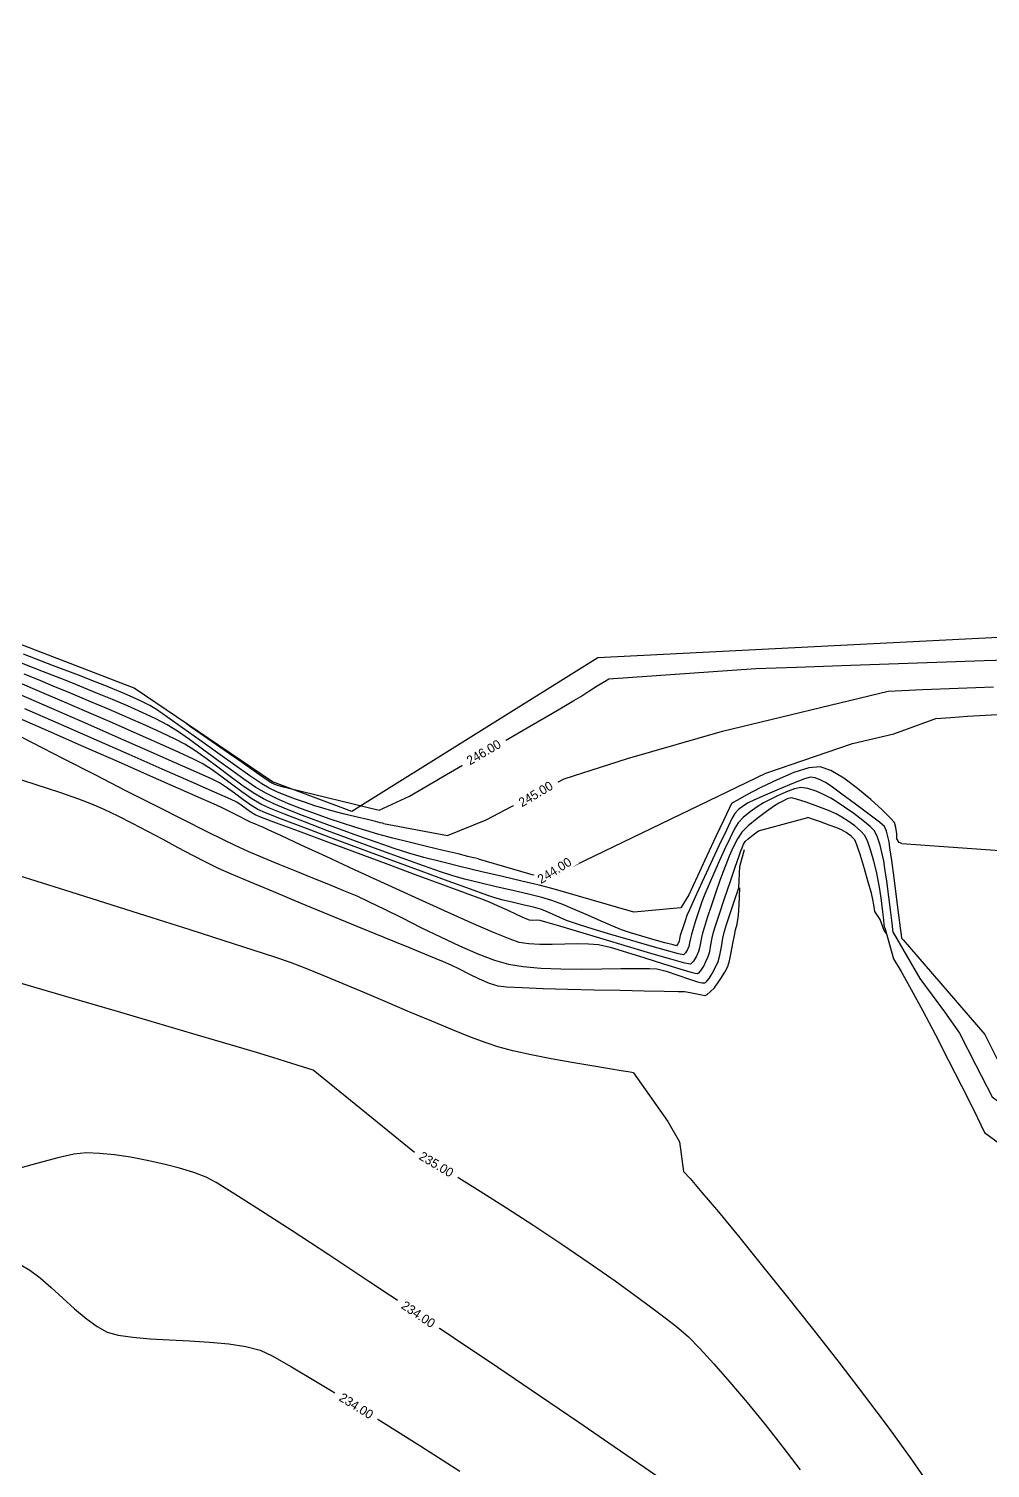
# Model space of a CAD drawing. Header units: metres. Extents: x 708931 to 723899, y 5405153 to 5413472.
# Drawn here: x 710227.5 to 710281.3, y 5412144.8 to 5412225.5 of the extents above; entities that cross this region are included whole.
import ezdxf

# ---------------------------------------------------------------- set-up
doc = ezdxf.new("R2010")
doc.units = ezdxf.units.M
doc.header["$LTSCALE"] = 12.7
doc.header["$MEASUREMENT"] = 0
for name, color, linetype in [('C-TOPO-MAJR', 4, 'Continuous'), ('C-TOPO-MINR', 4, 'Continuous'), ('CONT-MJR1', 252, 'Continuous'), ('CONT-MNR1', 251, 'Continuous'), ('contornos2', 7, 'Continuous')]:
    doc.layers.add(name, color=color, linetype=linetype)

msp = doc.modelspace()

# ---------------------------------------------------------------- linework, layer by layer
at = {"layer": 'CONT-MJR1', "elevation": 245, "flags": 128}
msp.add_lwpolyline([(710247.332, 5412180.947), (710250.904, 5412180.277), (710253.069, 5412181.148), (710257.45, 5412183.457), (710260.991, 5412184.591), (710266.313, 5412186.125), (710275.573, 5412188.366), (710277.498, 5412188.449), (710279.496, 5412188.529), (710281.481, 5412188.601)], dxfattribs=at)
at = {"layer": 'CONT-MJR1', "linetype": 'Continuous', "lineweight": -3, "elevation": 235}
msp.add_lwpolyline([(710249.065, 5412162.522), (710249.252, 5412162.432), (710250.219, 5412161.895), (710251.4, 5412161.193), (710252.749, 5412160.358), (710254.216, 5412159.423), (710255.752, 5412158.42), (710257.31, 5412157.38), (710258.841, 5412156.337), (710260.297, 5412155.321), (710261.628, 5412154.366), (710262.788, 5412153.504), (710263.727, 5412152.765), (710264.397, 5412152.184), (710265.043, 5412151.535), (710265.83, 5412150.679), (710266.724, 5412149.659), (710267.689, 5412148.515), (710268.688, 5412147.288), (710269.687, 5412146.019), (710270.65, 5412144.749)], dxfattribs=at)
at = {"layer": 'CONT-MNR1', "flags": 128}
for points, elevation in [([(710247.332, 5412180.947), (710247.281, 5412180.96), (710247.149, 5412180.992), (710246.884, 5412181.055), (710246.432, 5412181.162), (710245.772, 5412181.32), (710245.08, 5412181.49), (710244.442, 5412181.655), (710243.938, 5412181.798), (710243.484, 5412181.942), (710242.962, 5412182.114), (710242.409, 5412182.307), (710241.861, 5412182.511), (710241.355, 5412182.718), (710240.927, 5412182.92), (710240.521, 5412183.171), (710239.854, 5412183.624), (710239.003, 5412184.219), (710238.042, 5412184.9), (710237.048, 5412185.609), (710236.096, 5412186.288), (710235.261, 5412186.878), (710234.62, 5412187.323), (710234.247, 5412187.563), (710233.805, 5412187.789), (710233.278, 5412188.028), (710232.72, 5412188.265), (710232.184, 5412188.485), (710231.721, 5412188.673), (710231.24, 5412188.862), (710230.245, 5412189.247), (710228.854, 5412189.782), (710227.184, 5412190.424)], 245), ([(710259.945, 5412189.057), (710268.169, 5412189.622), (710270.453, 5412189.706), (710272.964, 5412189.796), (710275.613, 5412189.89), (710278.307, 5412189.983), (710280.957, 5412190.072), (710283.471, 5412190.154)], 246), ([(710242.038, 5412182.925), (710242.038, 5412182.925), (710242.038, 5412182.925), (710247.086, 5412181.698), (710248.791, 5412182.485), (710250.629, 5412183.553), (710252.43, 5412184.6), (710254.113, 5412185.578), (710255.594, 5412186.439), (710256.789, 5412187.134), (710257.616, 5412187.616), (710257.99, 5412187.836), (710258.371, 5412188.069), (710258.831, 5412188.356), (710259.296, 5412188.648), (710259.692, 5412188.898), (710259.945, 5412189.057)], 246), ([(710236.294, 5412186.549), (710236.356, 5412186.505), (710236.528, 5412186.385), (710236.885, 5412186.136), (710237.503, 5412185.705), (710238.412, 5412185.07), (710239.353, 5412184.414), (710240.197, 5412183.827), (710240.817, 5412183.398), (710241.084, 5412183.219), (710241.224, 5412183.158), (710241.388, 5412183.099), (710241.533, 5412183.052), (710241.703, 5412183.006), (710241.904, 5412182.957), (710242.038, 5412182.925)], 246), ([(710252.625, 5412178.97), (710256.468, 5412177.838), (710268.731, 5412183.76), (710273.582, 5412185.426), (710275.893, 5412185.966), (710275.893, 5412185.966), (710275.893, 5412185.966), (710278.249, 5412186.824), (710279.082, 5412186.888), (710280.025, 5412186.956), (710281.033, 5412187.021), (710282.063, 5412187.075)], 244), ([(710276.347, 5412179.831), (710276.347, 5412179.831), (710276.206, 5412179.88), (710276.074, 5412180.083), (710276.058, 5412180.367), (710276.015, 5412180.731), (710275.929, 5412181.005), (710275.714, 5412181.251), (710275.249, 5412181.709), (710274.608, 5412182.293), (710273.866, 5412182.913), (710273.097, 5412183.483), (710272.377, 5412183.916), (710271.779, 5412184.123), (710271.134, 5412184.061), (710270.292, 5412183.794), (710269.361, 5412183.4), (710268.448, 5412182.958), (710267.662, 5412182.546), (710267.109, 5412182.24), (710266.897, 5412182.118), (710266.845, 5412182.08), (710266.795, 5412182.038), (710266.679, 5412181.793), (710266.376, 5412181.145), (710265.943, 5412180.216), (710265.434, 5412179.126), (710264.907, 5412177.996), (710264.418, 5412176.947), (710263.981, 5412176.223), (710263.981, 5412176.223)], 243), ([(710276.347, 5412179.831), (710307.968, 5412177.566)], 243)]:
    msp.add_lwpolyline(points, dxfattribs=dict(at, elevation=elevation))
at = {"layer": 'CONT-MNR1', "linetype": 'Continuous', "lineweight": -3}
for points, elevation in [([(710275.461, 5412174.769), (710275.435, 5412174.858), (710275.355, 5412174.958), (710275.128, 5412175.563), (710274.833, 5412176.008), (710274.784, 5412176.382), (710274.731, 5412176.691), (710274.641, 5412177.039), (710274.467, 5412177.66), (710274.248, 5412178.413), (710274.024, 5412179.155), (710273.833, 5412179.744), (710273.716, 5412180.037), (710273.508, 5412180.243), (710273.224, 5412180.445), (710272.962, 5412180.6), (710272.707, 5412180.706), (710272.278, 5412180.862), (710271.79, 5412181.031), (710271.354, 5412181.18), (710271.083, 5412181.273)], 239), ([(710265.84, 5412171.721), (710265.858, 5412171.749), (710265.911, 5412171.828), (710266.023, 5412171.991), (710266.207, 5412172.262), (710266.439, 5412172.628), (710266.604, 5412172.944), (710266.695, 5412173.258), (710266.792, 5412173.716), (710266.888, 5412174.221), (710266.973, 5412174.676), (710267.04, 5412174.985), (710267.137, 5412175.3), (710267.21, 5412175.82), (710267.232, 5412176.387), (710267.272, 5412177.338)], 237), ([(710275.386, 5412175.109), (710275.386, 5412175.109), (710275.386, 5412175.109), (710275.885, 5412173.365), (710276.313, 5412172.647), (710276.868, 5412171.652), (710277.517, 5412170.447), (710278.225, 5412169.1), (710278.959, 5412167.678), (710279.686, 5412166.249), (710280.372, 5412164.88), (710280.983, 5412163.639), (710283.207, 5412161.992), (710284.766, 5412161.992), (710286.467, 5412161.85), (710287.8, 5412162.279), (710289.041, 5412162.704), (710290.749, 5412163.494), (710291.126, 5412163.727), (710291.521, 5412163.788)], 240), ([(710275.867, 5412174.836), (710275.867, 5412174.836), (710275.867, 5412174.836), (710275.867, 5412174.836), (710275.867, 5412174.836), (710277.356, 5412172.261), (710278.728, 5412170.398), (710279.583, 5412169.198), (710280.498, 5412167.418), (710281.406, 5412165.635), (710283.089, 5412164.392), (710285.663, 5412163.534), (710285.663, 5412163.534), (710286.722, 5412163.299), (710287.694, 5412163.475), (710288.569, 5412163.601), (710289.825, 5412164.158)], 241), ([(710276.414, 5412174.43), (710280.996, 5412169.124), (710281.771, 5412167.562), (710283.267, 5412166.764), (710285.704, 5412165.335), (710288.13, 5412164.69), (710292.05, 5412167.014)], 242), ([(710261.317, 5412166.982), (710263.248, 5412164.252), (710263.906, 5412163.11), (710264.124, 5412161.454), (710264.492, 5412161.056), (710265.158, 5412160.283), (710266.076, 5412159.189), (710267.199, 5412157.827), (710268.481, 5412156.251), (710269.875, 5412154.515), (710271.334, 5412152.673), (710272.811, 5412150.779), (710274.261, 5412148.887), (710275.636, 5412147.051), (710276.889, 5412145.323), (710277.975, 5412143.76)], 236), ([(710263.3, 5412143.921), (710261.95, 5412144.863), (710260.249, 5412146.035), (710258.265, 5412147.392), (710256.067, 5412148.885), (710253.723, 5412150.469), (710251.303, 5412152.098), (710248.873, 5412153.724), (710246.504, 5412155.301), (710244.264, 5412156.783), (710242.221, 5412158.124), (710240.444, 5412159.276), (710239.001, 5412160.193), (710237.962, 5412160.829), (710237.394, 5412161.137), (710236.707, 5412161.392), (710235.904, 5412161.64), (710235.023, 5412161.87), (710234.098, 5412162.076), (710233.168, 5412162.25), (710232.268, 5412162.382), (710231.434, 5412162.466), (710230.704, 5412162.492), (710229.996, 5412162.417), (710229.094, 5412162.222), (710228.047, 5412161.943), (710226.904, 5412161.616)], 234), ([(710227.021, 5412156.227), (710227.536, 5412155.934), (710228.111, 5412155.494), (710228.731, 5412154.954), (710229.376, 5412154.363), (710230.03, 5412153.77), (710230.675, 5412153.222), (710231.294, 5412152.768), (710231.868, 5412152.456), (710232.476, 5412152.288), (710233.293, 5412152.171), (710234.266, 5412152.09), (710235.342, 5412152.028), (710236.469, 5412151.97), (710237.594, 5412151.897), (710238.664, 5412151.795), (710239.627, 5412151.647), (710240.43, 5412151.437), (710241.089, 5412151.125), (710242.175, 5412150.518), (710243.619, 5412149.661), (710245.353, 5412148.602), (710247.308, 5412147.386), (710249.416, 5412146.06), (710251.608, 5412144.67)], 234)]:
    msp.add_lwpolyline(points, dxfattribs=dict(at, elevation=elevation))
at = {"layer": 'contornos2', "color": 30}
for points in [[(710418.318, 5412339.215), (710424.152, 5412329.588), (710424.03, 5412282.514), (710411.008, 5412215.566), (710395.43, 5412192.42), (710355.059, 5412174.007), (710335.752, 5412172.253), (710308.229, 5412183.82), (710293.506, 5412191.969), (710259.322, 5412190.221), (710245.559, 5412181.61)], [(710245.559, 5412181.61), (710241.112, 5412183.271), (710233.375, 5412188.534), (710217.419, 5412194.664), (710217.419, 5412194.664), (710199.38, 5412193.172), (710194.806, 5412191.583), (710182.401, 5412199.613), (710173.208, 5412197.649), (710168.088, 5412203), (710168.088, 5412203)]]:
    msp.add_lwpolyline(points, dxfattribs=at)

# ---------------------------------------------------------------- next in the draw order: texts
at = {"layer": 'C-TOPO-MAJR', "color": 9, "linetype": 'Continuous', "lineweight": -3, "insert": (710250.287, 5412161.854, 235), "char_height": 0.508, "width": 2.54097, "attachment_point": 5, "rotation": 329.28931, "bg_fill": 3, "box_fill_scale": 1.25, "bg_fill_color": 256, "bg_fill_true_color": 13158600, "bg_fill_transparency": 0}
msp.add_mtext('235.00', dxfattribs=at)
at = {"layer": 'C-TOPO-MINR', "color": 8, "linetype": 'Continuous', "lineweight": -3, "char_height": 0.508, "width": 2.54097, "attachment_point": 5, "bg_fill": 3, "box_fill_scale": 1.25, "bg_fill_color": 256, "bg_fill_true_color": 13158600, "bg_fill_transparency": 0}
for insert, rotation in [((710249.28, 5412153.452, 234), 326.20104), ((710245.804, 5412148.321, 234), 328.12149)]:
    msp.add_mtext('234.00', dxfattribs=dict(at, insert=insert, rotation=rotation))
at = {"layer": 'CONT-MJR1', "insert": (710255.852, 5412182.597, 245), "char_height": 0.508, "width": 2.54097, "attachment_point": 5, "rotation": 30.59376, "bg_fill": 3, "box_fill_scale": 1.25, "bg_fill_color": 256, "bg_fill_true_color": 13158600, "bg_fill_transparency": 0}
msp.add_mtext('245.00', dxfattribs=at)
at = {"layer": 'CONT-MNR1', "insert": (710256.901, 5412178.314, 487), "char_height": 0.508, "width": 2.54097, "attachment_point": 5, "rotation": 31.99012, "bg_fill": 3, "box_fill_scale": 1.25, "bg_fill_color": 256, "bg_fill_true_color": 13158600, "bg_fill_transparency": 0}
msp.add_mtext('244.00', dxfattribs=at)

# ---------------------------------------------------------------- next in the draw order: linework, layer by layer
at = {"layer": 'CONT-MJR1', "linetype": 'Continuous', "lineweight": -3, "elevation": 235}
msp.add_lwpolyline([(710249.065, 5412162.522), (710249.065, 5412162.522), (710243.398, 5412167.138), (710242.205, 5412167.509), (710241.126, 5412167.842), (710240.222, 5412168.118), (710239.524, 5412168.327), (710238.314, 5412168.685), (710236.663, 5412169.171), (710234.637, 5412169.767), (710232.305, 5412170.451), (710229.735, 5412171.203), (710226.994, 5412172.003)], dxfattribs=at)
at = {"layer": 'CONT-MNR1', "linetype": 'Continuous', "lineweight": -3, "elevation": 236}
msp.add_lwpolyline([(710261.317, 5412166.982), (710261.235, 5412166.998), (710261.031, 5412167.034), (710260.639, 5412167.1), (710259.98, 5412167.21), (710258.987, 5412167.374), (710257.877, 5412167.564), (710256.722, 5412167.772), (710255.595, 5412167.992), (710254.571, 5412168.215), (710253.721, 5412168.437), (710253.068, 5412168.656), (710252.208, 5412168.982), (710251.184, 5412169.394), (710250.038, 5412169.869), (710248.811, 5412170.386), (710247.546, 5412170.923), (710246.285, 5412171.458), (710245.07, 5412171.971), (710243.942, 5412172.439), (710242.945, 5412172.84), (710242.119, 5412173.154), (710241.3, 5412173.435), (710240.037, 5412173.852), (710238.41, 5412174.378), (710236.497, 5412174.991), (710234.379, 5412175.664), (710232.136, 5412176.374), (710229.845, 5412177.097), (710227.588, 5412177.807), (710225.444, 5412178.479)], dxfattribs=at)

# ---------------------------------------------------------------- next in the draw order: texts
at = {"layer": 'CONT-MNR1', "insert": (710252.939, 5412184.935, 246), "char_height": 0.508, "width": 2.54097, "attachment_point": 5, "rotation": 30.16443, "bg_fill": 3, "box_fill_scale": 1.25, "bg_fill_color": 256, "bg_fill_true_color": 13158600, "bg_fill_transparency": 0}
msp.add_mtext('246.00', dxfattribs=at)

# ---------------------------------------------------------------- next in the draw order: linework, layer by layer
at = {"layer": 'CONT-MNR1', "linetype": 'Continuous', "lineweight": -3}
for points, elevation in [([(710252.625, 5412178.97), (710252.557, 5412178.987), (710252.387, 5412179.028), (710252.058, 5412179.107), (710251.503, 5412179.238), (710250.668, 5412179.436), (710249.737, 5412179.66), (710248.774, 5412179.896), (710247.845, 5412180.13), (710247.013, 5412180.351), (710246.343, 5412180.545), (710245.727, 5412180.739), (710245.031, 5412180.965), (710244.283, 5412181.216), (710243.513, 5412181.486), (710242.747, 5412181.768), (710242.016, 5412182.055), (710241.347, 5412182.342), (710240.77, 5412182.621), (710240.187, 5412182.965), (710239.506, 5412183.425), (710238.759, 5412183.962), (710237.981, 5412184.538), (710237.205, 5412185.116), (710236.464, 5412185.657), (710235.792, 5412186.124), (710235.223, 5412186.477), (710234.576, 5412186.815), (710233.823, 5412187.171), (710233.002, 5412187.534), (710232.157, 5412187.893), (710231.326, 5412188.236), (710230.551, 5412188.552), (710229.872, 5412188.829), (710229.268, 5412189.07), (710228.3, 5412189.447), (710227.055, 5412189.928)], 244), ([(710276.414, 5412174.43), (710276.354, 5412174.509), (710276.329, 5412174.704), (710276.276, 5412175.107), (710276.184, 5412175.805), (710276.05, 5412176.832), (710275.909, 5412177.9), (710275.78, 5412178.865), (710275.681, 5412179.588), (710275.63, 5412179.927), (710275.569, 5412180.209), (710275.485, 5412180.526), (710275.371, 5412180.777), (710275.097, 5412181.016), (710274.506, 5412181.473), (710273.753, 5412182.037), (710272.994, 5412182.594), (710272.383, 5412183.034), (710272.075, 5412183.243), (710271.811, 5412183.373), (710271.498, 5412183.496), (710271.225, 5412183.547), (710270.905, 5412183.447), (710270.273, 5412183.2), (710269.487, 5412182.874), (710268.7, 5412182.537), (710268.07, 5412182.259), (710267.752, 5412182.108), (710267.491, 5412181.941), (710267.208, 5412181.727), (710266.991, 5412181.515), (710266.836, 5412181.224), (710266.524, 5412180.578), (710266.107, 5412179.694), (710265.64, 5412178.687), (710265.174, 5412177.677), (710264.763, 5412176.778), (710264.46, 5412176.11), (710264.318, 5412175.788), (710264.214, 5412175.503), (710264.096, 5412175.154), (710263.996, 5412174.842), (710263.943, 5412174.671), (710263.907, 5412174.493), (710263.872, 5412174.338), (710263.807, 5412174.206), (710263.725, 5412174.103), (710263.538, 5412174.143), (710263.087, 5412174.264), (710262.473, 5412174.437), (710261.796, 5412174.635), (710261.156, 5412174.831), (710260.653, 5412174.997), (710260.16, 5412175.192), (710259.523, 5412175.469), (710258.805, 5412175.788), (710258.064, 5412176.114), (710257.362, 5412176.408), (710256.76, 5412176.632), (710256.192, 5412176.798), (710255.44, 5412176.986), (710254.569, 5412177.191), (710253.642, 5412177.405), (710252.721, 5412177.622), (710251.871, 5412177.835), (710251.154, 5412178.038), (710250.523, 5412178.247), (710249.567, 5412178.581), (710248.373, 5412179.008), (710247.023, 5412179.497), (710245.605, 5412180.018), (710244.203, 5412180.541), (710242.902, 5412181.033), (710241.786, 5412181.465), (710240.943, 5412181.806), (710240.455, 5412182.024), (710239.952, 5412182.327), (710239.394, 5412182.718), (710238.811, 5412183.154), (710238.228, 5412183.592), (710237.673, 5412183.99), (710237.174, 5412184.305), (710236.701, 5412184.541), (710235.886, 5412184.92), (710234.805, 5412185.407), (710233.534, 5412185.971), (710232.15, 5412186.578), (710230.727, 5412187.197), (710229.342, 5412187.796), (710228.07, 5412188.341), (710226.989, 5412188.8)], 242), ([(710263.981, 5412176.223), (710261.338, 5412175.971), (710257.397, 5412177.123), (710256.833, 5412177.288), (710256.039, 5412177.491), (710255.071, 5412177.724), (710253.986, 5412177.979), (710252.838, 5412178.247), (710251.684, 5412178.52), (710250.581, 5412178.791), (710249.584, 5412179.051), (710248.749, 5412179.291), (710247.93, 5412179.554), (710246.978, 5412179.874), (710245.939, 5412180.235), (710244.863, 5412180.621), (710243.798, 5412181.013), (710242.791, 5412181.396), (710241.893, 5412181.753), (710241.151, 5412182.068), (710240.613, 5412182.323), (710240.037, 5412182.663), (710239.405, 5412183.097), (710238.738, 5412183.587), (710238.062, 5412184.098), (710237.397, 5412184.593), (710236.769, 5412185.036), (710236.199, 5412185.391), (710235.663, 5412185.668), (710234.919, 5412186.021), (710234.015, 5412186.431), (710233.001, 5412186.878), (710231.928, 5412187.343), (710230.843, 5412187.806), (710229.798, 5412188.246), (710228.841, 5412188.646), (710228.022, 5412188.985), (710227.21, 5412189.311)], 243), ([(710275.867, 5412174.836), (710275.867, 5412174.836), (710275.845, 5412175.007), (710275.8, 5412175.362), (710275.724, 5412175.97), (710275.613, 5412176.843), (710275.499, 5412177.71), (710275.4, 5412178.426), (710275.33, 5412178.848), (710275.244, 5412179.252), (710275.133, 5412179.724), (710274.993, 5412180.178), (710274.819, 5412180.53), (710274.578, 5412180.777), (710274.163, 5412181.118), (710273.654, 5412181.499), (710273.133, 5412181.869), (710272.678, 5412182.174), (710272.371, 5412182.362), (710271.996, 5412182.551), (710271.543, 5412182.749), (710271.084, 5412182.904), (710270.693, 5412182.962), (710270.346, 5412182.891), (710269.886, 5412182.722), (710269.391, 5412182.502), (710268.938, 5412182.278), (710268.606, 5412182.098), (710268.252, 5412181.875), (710267.852, 5412181.591), (710267.473, 5412181.284), (710267.187, 5412180.991), (710267.004, 5412180.686), (710266.731, 5412180.142), (710266.405, 5412179.45), (710266.063, 5412178.7), (710265.744, 5412177.981), (710265.484, 5412177.382), (710265.322, 5412176.995), (710265.157, 5412176.55), (710264.967, 5412175.995), (710264.783, 5412175.437), (710264.638, 5412174.981), (710264.563, 5412174.734), (710264.516, 5412174.51), (710264.469, 5412174.255), (710264.418, 5412174.059), (710264.342, 5412173.885), (710264.236, 5412173.696), (710264.122, 5412173.584), (710263.842, 5412173.643), (710263.171, 5412173.825), (710262.233, 5412174.093), (710261.153, 5412174.409), (710260.055, 5412174.735), (710259.064, 5412175.033), (710258.306, 5412175.265), (710257.904, 5412175.394), (710257.58, 5412175.522), (710257.208, 5412175.684), (710256.821, 5412175.858), (710256.449, 5412176.018), (710256.124, 5412176.142), (710255.735, 5412176.251), (710255.204, 5412176.378), (710254.612, 5412176.515), (710254.037, 5412176.653), (710253.559, 5412176.785), (710253.113, 5412176.939), (710252.208, 5412177.265), (710250.947, 5412177.725), (710249.432, 5412178.281), (710247.765, 5412178.895), (710246.049, 5412179.531), (710244.385, 5412180.152), (710242.875, 5412180.718), (710241.623, 5412181.195), (710240.73, 5412181.543), (710240.298, 5412181.725), (710239.898, 5412181.971), (710239.452, 5412182.292), (710238.991, 5412182.639), (710238.547, 5412182.964), (710238.15, 5412183.218), (710237.729, 5412183.421), (710236.86, 5412183.816), (710235.636, 5412184.363), (710234.151, 5412185.021), (710232.498, 5412185.748), (710230.772, 5412186.505), (710229.066, 5412187.251), (710227.475, 5412187.943), (710226.091, 5412188.542)], 241), ([(710275.386, 5412175.109), (710275.38, 5412175.158), (710275.365, 5412175.288), (710275.334, 5412175.553), (710275.283, 5412176.002), (710275.206, 5412176.641), (710275.12, 5412177.265), (710275.03, 5412177.77), (710274.922, 5412178.253), (710274.782, 5412178.83), (710274.619, 5412179.416), (710274.444, 5412179.928), (710274.268, 5412180.283), (710274.034, 5412180.543), (710273.712, 5412180.812), (710273.347, 5412181.071), (710272.983, 5412181.3), (710272.666, 5412181.481), (710272.246, 5412181.67), (710271.639, 5412181.906), (710270.991, 5412182.136), (710270.45, 5412182.31), (710270.162, 5412182.378), (710269.935, 5412182.323), (710269.677, 5412182.206), (710269.461, 5412182.087), (710269.217, 5412181.929), (710268.771, 5412181.619), (710268.239, 5412181.227), (710267.737, 5412180.82), (710267.383, 5412180.467), (710267.142, 5412180.096), (710266.908, 5412179.628), (710266.688, 5412179.119), (710266.491, 5412178.625), (710266.325, 5412178.201), (710266.16, 5412177.753), (710265.935, 5412177.103), (710265.689, 5412176.367), (710265.456, 5412175.66), (710265.275, 5412175.098), (710265.182, 5412174.797), (710265.129, 5412174.554), (710265.077, 5412174.265), (710265.023, 5412173.988), (710264.965, 5412173.78), (710264.849, 5412173.518), (710264.69, 5412173.233), (710264.518, 5412173.065), (710264.19, 5412173.132), (710263.406, 5412173.346), (710262.296, 5412173.666), (710260.99, 5412174.052), (710259.62, 5412174.462), (710258.315, 5412174.855), (710257.206, 5412175.189), (710256.424, 5412175.423), (710256.099, 5412175.516), (710255.907, 5412175.524), (710255.685, 5412175.519), (710255.496, 5412175.534), (710255.262, 5412175.628), (710254.817, 5412175.831), (710254.265, 5412176.088), (710253.712, 5412176.342), (710253.263, 5412176.538), (710252.828, 5412176.704), (710251.923, 5412177.042), (710250.653, 5412177.513), (710249.126, 5412178.078), (710247.447, 5412178.699), (710245.723, 5412179.337), (710244.06, 5412179.953), (710242.564, 5412180.509), (710241.341, 5412180.965), (710240.498, 5412181.284), (710240.141, 5412181.427), (710239.9, 5412181.578), (710239.632, 5412181.776), (710239.364, 5412181.976), (710239.126, 5412182.132), (710238.76, 5412182.301), (710237.873, 5412182.697), (710236.566, 5412183.276), (710234.939, 5412183.995), (710233.092, 5412184.809), (710231.127, 5412185.673), (710229.143, 5412186.544), (710227.242, 5412187.378)], 240), ([(710226.629, 5412186.98), (710228.565, 5412186.129), (710230.543, 5412185.26), (710232.472, 5412184.411), (710234.265, 5412183.621), (710235.835, 5412182.929), (710237.094, 5412182.374), (710237.953, 5412181.994), (710238.324, 5412181.827), (710238.728, 5412181.627), (710239.212, 5412181.379), (710239.648, 5412181.154), (710239.906, 5412181.024), (710240.11, 5412180.937), (710240.344, 5412180.841), (710240.549, 5412180.756), (710240.846, 5412180.619), (710241.594, 5412180.271), (710242.706, 5412179.753), (710244.097, 5412179.108), (710245.681, 5412178.375), (710247.37, 5412177.598), (710249.08, 5412176.817), (710250.724, 5412176.073), (710252.215, 5412175.408), (710253.468, 5412174.863), (710254.396, 5412174.48), (710254.913, 5412174.299), (710255.456, 5412174.219), (710256.088, 5412174.19), (710256.774, 5412174.193), (710257.48, 5412174.211), (710258.17, 5412174.224), (710258.809, 5412174.214), (710259.362, 5412174.162), (710260.024, 5412174.01), (710260.932, 5412173.747), (710261.965, 5412173.422), (710263.001, 5412173.089), (710263.919, 5412172.797), (710264.487, 5412172.629), (710264.774, 5412172.558), (710264.886, 5412172.543), (710264.914, 5412172.546), (710264.948, 5412172.563), (710265.017, 5412172.616), (710265.121, 5412172.738), (710265.255, 5412172.953), (710265.402, 5412173.248), (710265.511, 5412173.501), (710265.59, 5412173.779), (710265.661, 5412174.149), (710265.731, 5412174.535), (710265.801, 5412174.859), (710265.914, 5412175.216), (710266.137, 5412175.891), (710266.425, 5412176.753), (710266.734, 5412177.668), (710267.018, 5412178.504), (710267.231, 5412179.128), (710267.329, 5412179.407), (710267.399, 5412179.584), (710267.485, 5412179.784), (710267.579, 5412179.943), (710267.747, 5412180.094), (710268.033, 5412180.315), (710268.325, 5412180.531), (710271.083, 5412181.273)], 239), ([(710226.05, 5412186.301), (710227.658, 5412185.478), (710229.387, 5412184.594), (710231.166, 5412183.684), (710232.926, 5412182.785), (710234.597, 5412181.934), (710236.11, 5412181.167), (710237.395, 5412180.519), (710238.382, 5412180.028), (710239.001, 5412179.729), (710239.734, 5412179.402), (710240.568, 5412179.047), (710241.471, 5412178.673), (710242.408, 5412178.292), (710243.346, 5412177.912), (710244.252, 5412177.544), (710245.091, 5412177.199), (710245.83, 5412176.886), (710246.528, 5412176.564), (710247.389, 5412176.144), (710248.368, 5412175.655), (710249.424, 5412175.13), (710250.512, 5412174.6), (710251.59, 5412174.097), (710252.615, 5412173.652), (710253.543, 5412173.297), (710254.331, 5412173.064), (710255.148, 5412172.931), (710256.146, 5412172.849), (710257.258, 5412172.807), (710258.419, 5412172.795), (710259.561, 5412172.802), (710260.62, 5412172.818), (710261.527, 5412172.832), (710262.218, 5412172.832), (710262.625, 5412172.809), (710263.158, 5412172.673), (710263.805, 5412172.453), (710264.455, 5412172.223), (710264.9, 5412172.081), (710265.154, 5412172.024), (710265.271, 5412172.019), (710265.311, 5412172.027), (710265.353, 5412172.048), (710265.439, 5412172.115), (710265.569, 5412172.268), (710265.737, 5412172.536), (710265.922, 5412172.906), (710266.057, 5412173.223), (710266.156, 5412173.57), (710266.245, 5412174.034), (710266.332, 5412174.517), (710266.421, 5412174.922), (710266.538, 5412175.298), (710266.738, 5412175.904), (710266.982, 5412176.625), (710267.229, 5412177.346), (710267.278, 5412178.539), (710267.542, 5412179.486)], 238), ([(710265.84, 5412171.721), (710265.423, 5412171.341), (710265.313, 5412171.293), (710265.146, 5412171.329), (710264.867, 5412171.388), (710264.495, 5412171.46), (710264.184, 5412171.508), (710263.831, 5412171.521), (710263.042, 5412171.539), (710261.923, 5412171.561), (710260.579, 5412171.588), (710259.118, 5412171.619), (710257.645, 5412171.653), (710256.265, 5412171.692), (710255.085, 5412171.734), (710254.211, 5412171.78), (710253.749, 5412171.829), (710253.26, 5412171.988), (710252.706, 5412172.231), (710252.133, 5412172.514), (710251.586, 5412172.79), (710251.111, 5412173.015), (710250.692, 5412173.19), (710249.874, 5412173.527), (710248.741, 5412173.993), (710247.373, 5412174.555), (710245.852, 5412175.18), (710244.26, 5412175.836), (710242.679, 5412176.491), (710241.19, 5412177.11), (710239.876, 5412177.663), (710238.817, 5412178.115), (710238.097, 5412178.434), (710237.411, 5412178.765), (710236.651, 5412179.155), (710235.838, 5412179.587), (710234.992, 5412180.041), (710234.134, 5412180.501), (710233.285, 5412180.948), (710232.466, 5412181.365), (710231.698, 5412181.733), (710231.002, 5412182.035), (710230.272, 5412182.308), (710229.204, 5412182.678), (710227.883, 5412183.119), (710226.391, 5412183.603)], 237)]:
    msp.add_lwpolyline(points, dxfattribs=dict(at, elevation=elevation))

doc.saveas('drawing.dxf')
